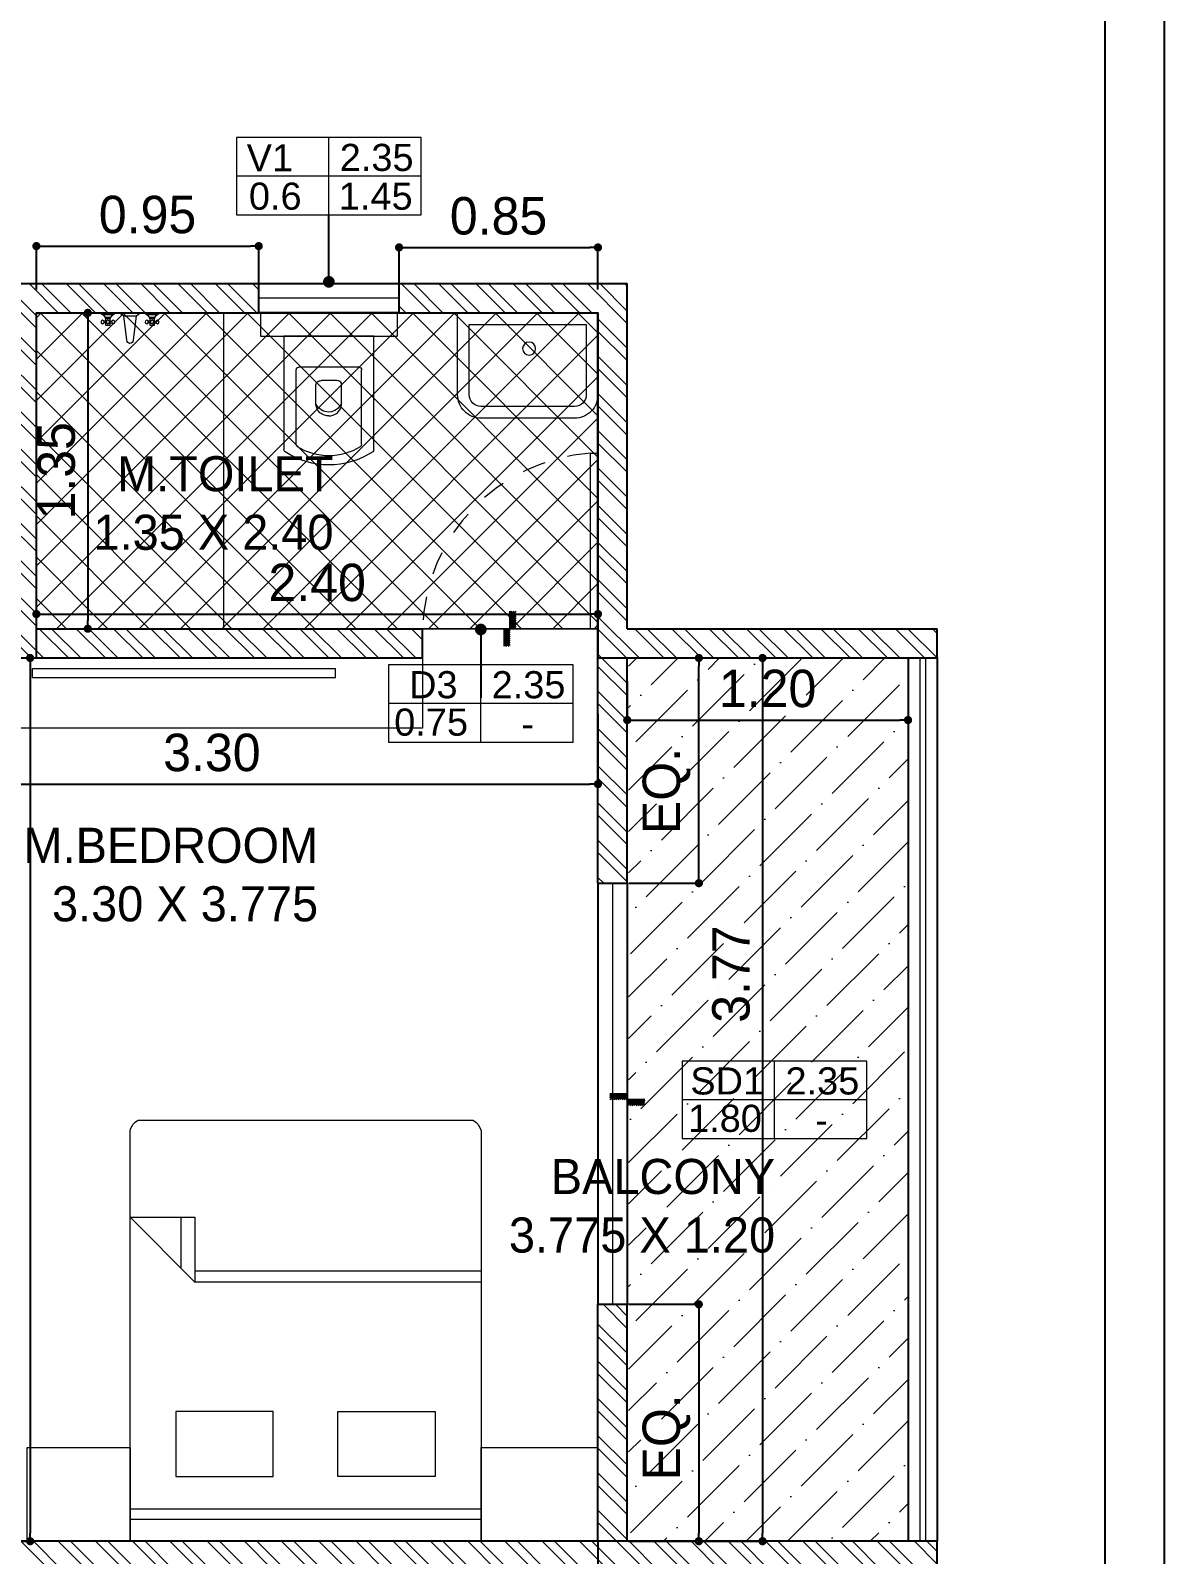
# Model space of a CAD drawing. Header units: metres. Extents: x 494 to 1845, y -666 to 1061.
# Drawn here: x 1824.66 to 1829.51, y 297.03 to 303.54 of the extents above; entities that cross this region are included whole.
import ezdxf

# ---------------------------------------------------------------- set-up
doc = ezdxf.new("R2010")
doc.units = ezdxf.units.M
doc.header["$MEASUREMENT"] = 0
doc.linetypes.add('1', pattern=[0])
doc.linetypes.add('DASHED2', pattern=[0.375, 0.25, -0.125])
doc.layers.get('Defpoints').update_dxf_attribs({"color": 12})
for name, color, linetype in [('A-AREA', 1, 'Continuous'), ('SHEET', 7, 'Continuous'), ('TILE DROP', 180, '1'), ('VDA-TEXT', 250, '1'), ('VDA-WALL BELOW', 8, 'Continuous')]:
    doc.layers.add(name, color=color, linetype=linetype)
for name, color, linetype, lineweight in [('A-Wall Hatch', 8, 'Continuous', 9), ('DIMENSION', 8, 'Continuous', 5), ('VDA-DOOR', 23, 'Continuous', 5), ('VDA-DW TAGS', 4, 'Continuous', 9), ('VDA-FURNITURE', 8, 'Continuous', 13), ('VDA-HATCH', 8, 'Continuous', 9), ('VDA-PLUMBING', 8, 'Continuous', 13), ('VDA-RAILING', 25, 'Continuous', 5), ('VDA-SLIDING DOOR', 4, 'Continuous', 9), ('VDA-WALL', 250, 'Continuous', 25), ('VDA-WINDOW', 5, 'Continuous', 9)]:
    doc.layers.add(name, color=color, linetype=linetype, lineweight=lineweight)
doc.styles.add('arial', font='arial.ttf', dxfattribs={"height": 0.3})
doc.styles.add('RS', font='GOTHIC.TTF')
doc.dimstyles.new('SMALL-1', dxfattribs={"dimtxt": 0.16, "dimasz": 0.035, "dimexe": 0, "dimexo": 0.1, "dimgap": 0.05, "dimtad": 1, "dimzin": 0, "dimdsep": 46, "dimtxsty": 'RS', "dimblk": 'DOT', "dimcen": 2.5, "dimclrd": 256, "dimclre": 256, "dimclrt": 5, "dimadec": 0, "dimazin": 0, "dimtfac": 1, "dimtdec": 3, "dimtofl": 0, "dimtmove": 0, "dimatfit": 3, "dimfxl": 0, "dimtolj": 1, "dimtzin": 0, "dimarcsym": 0})
pattern_1 = [(135.0000000000001, (-4.440892098500626e-16, 0.375), (-0.004419417382415919, -0.004419417382415927), [])]

# ---------------------------------------------------------------- blocks, each defined once
blk = doc.blocks.new('zw$FB86')
at = {"layer": 'VDA-FURNITURE'}
for points in [[(0, 0.4500000000007276), (0, 0.1000000000003638, 0.4142135623890781), (0.09999999999854481, 0), (0.5, 0, 0.4142135623784227), (0.5999999999985448, 0.1000000000003638), (0.5999999999985448, 0.4500000000007276)], [(0.05000000000291038, 0.4000000000014552), (0.05000000000291038, 0.09999999999672582, 0.4142135623730954), (0.09999999999854481, 0.0499999999992724), (0.5, 0.0499999999992724, 0.4142135623730952), (0.5499999999956344, 0.09999999999854481), (0.5499999999956344, 0.4000000000014552)]]:
    blk.add_lwpolyline(points, format="xyb", close=True, dxfattribs=at)
blk.add_circle((0.2941563244385179, 0.2973085056728451), 0.02777948606671998, dxfattribs=at)
blk = doc.blocks.new('zw$1B49')
at = {"layer": 'VDA-FURNITURE'}
for p, q in [((0.1172834102981142, 0.1172833973541856), (0.1042519220136455, 0.01303148863371462)), ((0.1563778760828427, 0.01303148863371462), (0.1433463877983741, 0.1172833973541856)), ((1.294392859563231e-08, 0), (0.07167320037115132, 0)), ((0.01280579613376176, 0.006515744258649647), (0.05888253347802674, 0.006515744258649647)), ((0.02606299044418847, 0.04235233785584569), (0.01954724630195415, 0.04235233785584569)), ((0.02606299044418847, 0.03583659359719604), (0.01954724630195415, 0.03583659359719604)), ((0.04836716493446147, 0.01954723289236426), (0.0235124676473788, 0.01954723289236426)), ((0.02606299044418847, 0.02606297715101391), (0.02606299044418847, 0.05212595430202782)), ((0.02606299044418847, 0.05212595430202782), (0.04561022380221402, 0.05212595430202782)), ((0.04561022380221402, 0.02606297715101391), (0.02606299044418847, 0.02606297715101391)), ((0.04561022380221402, 0.05212595430202782), (0.04561022380221402, 0.02606297715101391)), ((0.04561022380221402, 0.04235233785584569), (0.05212596794444835, 0.04235233785584569)), ((0.04561022380221402, 0.03583659359719604), (0.05212596794444835, 0.03583659359719604)), ((0.09122043372917688, 0), (0.1694093652986339, 1.164153218269348e-10)), ((0.1042519220136455, 0.01303148863371462), (0.1563778760828427, 0.01303148863371462)), ((0.1889565977253369, 1.164153218269348e-10), (0.2606297851525596, 2.328306436538696e-10)), ((0.2017623809151701, 0.006515744375064969), (0.2478391182594351, 0.006515744491480291)), ((0.2150195752255968, 0.04235233808867633), (0.2085038310833625, 0.04235233808867633)), ((0.2150195752255968, 0.03583659371361136), (0.2085038310833625, 0.03583659371361136)), ((0.2373237497158698, 0.01954723300877959), (0.2124690524287871, 0.01954723300877959)), ((0.2150195752255968, 0.02606297726742923), (0.2150195752255968, 0.05212595453485847)), ((0.2150195752255968, 0.05212595453485847), (0.2345668076522998, 0.05212595453485847)), ((0.2345668076522998, 0.02606297738384455), (0.2150195752255968, 0.02606297726742923)), ((0.2345668076522998, 0.05212595453485847), (0.2345668076522998, 0.02606297738384455)), ((0.2345668076522998, 0.04235233808867633), (0.2410825517945341, 0.04235233808867633)), ((0.2345668076522998, 0.03583659371361136), (0.2410825517945341, 0.03583659383002669))]:
    blk.add_line(p, q, dxfattribs=at)
for centre in [(0.01303150215971982, 0.03909446578472853), (0.03583660712320125, 0.03909446578472853), (0.05864171208668267, 0.03909446578472853), (0.2019880860098056, 0.03909446590114385), (0.224793190973287, 0.03909446590114385), (0.247598296868091, 0.03909446590114385)]:
    blk.add_circle(centre, 0.007284823654302127, dxfattribs=at)
for centre, radius, start, end in [((0.1303148995139054, 0.1172833973541856), 0.01303148858496634, 4.478646660041038e-08, 180.0000000447864), ((-0.009773602803761605, 0.03583659359719604), 0.03714545025915428, 285.2550999864717, 344.7449000233484), ((0.0814468170501641, 0.03583659359719604), 0.03714545025915428, 195.2551200547921, 254.7448800075654), ((0.1095638171755127, -0.005311634740792215), 0.01909713047432021, 106.1502000087727, 163.8498000219344), ((0.1510657201506547, -0.005311634624376893), 0.01909713047432021, 16.15020006410362, 73.84980008505138), ((0.1791829810463241, 0.03583659371361136), 0.03714545025915428, 285.2550999864717, 344.7449000233484), ((0.2704034018315724, 0.03583659383002669), 0.03714545025915428, 195.2551200547921, 254.7448800075654)]:
    blk.add_arc(centre, radius, start, end, dxfattribs=at)
blk = doc.blocks.new('zw$2702')
at = {"layer": 'VDA-FURNITURE'}
for p, q in [((0.5499802494960022, 0), (0.5499802476333571, 0.584986173780635)), ((0.6499802481921506, 0.5849861740134656), (0.5499802476333571, 0.584986173780635)), ((0.6499802491234732, 2.328306436538696e-10), (0.6499802481921506, 0.5849861740134656)), ((0.06626789482106688, 0.4849861727561802), (0.5499802476333571, 0.4849861738039181)), ((0.5499802476333571, 0.4849861738039181), (0.5499802485646796, 0.09999999997671694)), ((0.08852634602953913, 0.4324880581116304), (0.4059854198785615, 0.4324880588101223)), ((0.4179849887805176, 0.4204884897917509), (0.4179849887805176, 0.1644976834068075)), ((0.2196195882352185, 0.3244178210152313), (0.2234204721244168, 0.3293784004636109)), ((0.2234204721244168, 0.3293784004636109), (0.2280877952071023, 0.3340172126190737)), ((0.2280877952071023, 0.3340172126190737), (0.2337104606049252, 0.338173373718746)), ((0.2337104606049252, 0.338173373718746), (0.2403773705082131, 0.3416860003490001)), ((0.2403773705082131, 0.3416860003490001), (0.248177426175971, 0.3443942085141316)), ((0.248177426175971, 0.3443942085141316), (0.2571995307298494, 0.3461371148005128)), ((0.2571995307298494, 0.3461371148005128), (0.2675325863601756, 0.3467538355616853)), ((0.2675325863601756, 0.3467538355616853), (0.2780191826241207, 0.3467557415133342)), ((0.2780191826241207, 0.3467557415133342), (0.2874714464487624, 0.3467611278174445)), ((0.2874714464487624, 0.3467611278174445), (0.2959387444498134, 0.3467694973805919)), ((0.2959387444498134, 0.3467694973805919), (0.3034704441743088, 0.3467803528765216)), ((0.3034704441743088, 0.3467803528765216), (0.3101159131692839, 0.3467931972118095)), ((0.3101159131692839, 0.3467931972118095), (0.3159245171191287, 0.3468075330602005)), ((0.3159245171191287, 0.3468075330602005), (0.3209456235708785, 0.3468228633282706)), ((0.3209456235708785, 0.3468228633282706), (0.3252286000715685, 0.3468386908061802)), ((0.3252286000715685, 0.3468386908061802), (0.3288228123055887, 0.3468545182840899)), ((0.3288228123055887, 0.3468545182840899), (0.3317776278199744, 0.34686984855216)), ((0.3317776278199744, 0.34686984855216), (0.3341424141617608, 0.3468841845169663)), ((0.3341424141617608, 0.3468841845169663), (0.3359665379466605, 0.3468970287358388)), ((0.3359665379466605, 0.3468970287358388), (0.3381902633773279, 0.346916253794916)), ((0.3381902633773279, 0.346916253794916), (0.3388437426256132, 0.3469235459342599)), ((0.3388437426256132, 0.3469235459342599), (0.3397653868960333, 0.3470724488142878)), ((0.3397653868960333, 0.3470724488142878), (0.3421951776908827, 0.3472432924900204)), ((0.3421951776908827, 0.3472432924900204), (0.3456303991915775, 0.3470222798641771)), ((0.3456303991915775, 0.3470222798641771), (0.3495683355795336, 0.3459956140723079)), ((0.3495683355795336, 0.3459956140723079), (0.3535062728988123, 0.3437494980171323)), ((0.3535062728988123, 0.3437494980171323), (0.3569414934681845, 0.3398701344849542)), ((0.3569414934681845, 0.3398701344849542), (0.3583134880827856, 0.337188673322089)), ((0.3583134880827856, 0.337188673322089), (0.3593712842630339, 0.3339437264949083)), ((0.3593712842630339, 0.3339437264949083), (0.3600520447434974, 0.3300835692789406)), ((0.3600520447434974, 0.3300835692789406), (0.3602929294647765, 0.3255564770661294)), ((0.3602929294647765, 0.3262134199030697), (0.3602929294647765, 0.2587727529462427)), ((0.2097325569557142, 0.2918388803955168), (0.2097360829429817, 0.2924556011566892)), ((0.2097325569557142, 0.2916363230906427), (0.2097360829429817, 0.2910196023294702)), ((0.2097360829429817, 0.2924556011566892), (0.2098059284107876, 0.2941985074430704)), ((0.2097360829429817, 0.2910196023294702), (0.2098059284107876, 0.289276696043089)), ((0.2098059284107876, 0.2941985074430704), (0.2100309964807821, 0.2969067156082019)), ((0.2098059284107876, 0.289276696043089), (0.2100309964807821, 0.2865684878779575)), ((0.2100309964807821, 0.2969067156082019), (0.2105001874806476, 0.3004193421220407)), ((0.2100309964807821, 0.2865684878779575), (0.2105001884119702, 0.2830558613641188)), ((0.2105001874806476, 0.3004193421220407), (0.2113024063946796, 0.3045755033381283)), ((0.2105001884119702, 0.2830558613641188), (0.2113024063946796, 0.2788997001480311)), ((0.2113024063946796, 0.3045755033381283), (0.2125265535505605, 0.3092143153771758)), ((0.2113024063946796, 0.2788997001480311), (0.2125265535505605, 0.2742608881089836)), ((0.2125265535505605, 0.3092143153771758), (0.214261531138618, 0.3141748948255554)), ((0.2125265535505605, 0.2742608881089836), (0.214261531138618, 0.2693003086606041)), ((0.214261531138618, 0.3141748948255554), (0.2165962422805023, 0.3192963579203933)), ((0.214261531138618, 0.2693003086606041), (0.2165962422805023, 0.2641788455657661)), ((0.2165962422805023, 0.3192963579203933), (0.2196195882352185, 0.3244178210152313)), ((0.2165962422805023, 0.2641788455657661), (0.2196195882352185, 0.2590573824709281)), ((0.2196195882352185, 0.2590573824709281), (0.2234204721244168, 0.2540968030225486)), ((0.2234204721244168, 0.2540968030225486), (0.2280877952071023, 0.2494579909835011)), ((0.2280877952071023, 0.2494579909835011), (0.2337104615362477, 0.2453018297674134)), ((0.2337104615362477, 0.2453018297674134), (0.2403773705082131, 0.24178920336999)), ((0.2403773705082131, 0.24178920336999), (0.2481774271072936, 0.2390809950884432)), ((0.2481774271072936, 0.2390809950884432), (0.2571995316611719, 0.237338088802062)), ((0.2571995316611719, 0.237338088802062), (0.2675325863601756, 0.2367213681573048)), ((0.2675325863601756, 0.2367213681573048), (0.2780236706676078, 0.2367217985447496)), ((0.2780236706676078, 0.2367217985447496), (0.2874886181743932, 0.2367230148520321)), ((0.2874886181743932, 0.2367230148520321), (0.2959756257550907, 0.2367249047383666)), ((0.2959756257550907, 0.2367249047383666), (0.3035328884216142, 0.236727355979383)), ((0.3035328884216142, 0.236727355979383), (0.3102086030485225, 0.236730256350711)), ((0.3102086030485225, 0.236730256350711), (0.3160509665103746, 0.236733493511565)), ((0.3160509665103746, 0.236733493511565), (0.3211081728877616, 0.2367369552375749)), ((0.3211081728877616, 0.2367369552375749), (0.3254284199865651, 0.236740529187955)), ((0.3254284199865651, 0.236740529187955), (0.3290599037500215, 0.236744103138335)), ((0.3290599037500215, 0.236744103138335), (0.332050820121367, 0.2367475647479296)), ((0.332050820121367, 0.2367475647479296), (0.334449365043838, 0.2367508019087836)), ((0.334449365043838, 0.2367508019087836), (0.336303734460671, 0.2367537022801116)), ((0.336303734460671, 0.2367537022801116), (0.338572732413013, 0.2367580434074625)), ((0.338572732413013, 0.2367580434074625), (0.3392433824556065, 0.2367596899857745)), ((0.3392433824556065, 0.2367596899857745), (0.3401572865041089, 0.2367472226032987)), ((0.3401572865041089, 0.2367472226032987), (0.3425647087933612, 0.2369134899927303)), ((0.3498543801324558, 0.2390042450278997), (0.3537337652014685, 0.2415397411677986)), ((0.3537337652014685, 0.2415397411677986), (0.357100939618249, 0.2454759883694351)), ((0.357100939618249, 0.2454759883694351), (0.358435750247736, 0.2480648637283593)), ((0.358435750247736, 0.2480648637283593), (0.3594544718580437, 0.2511184909380972)), ((0.3594544718580437, 0.2511184909380972), (0.3600944245772553, 0.2546750580659136)), ((0.3600944245772553, 0.2546750580659136), (0.3602929294647765, 0.2587727529462427)), ((0.0885263469608617, 0.1524981135735288), (0.4059854198785615, 0.1524981142720208)), ((0.5499802485646796, 0.09999999997671694), (0.06626789575238945, 0.09999999892897904)), ((0.6499802491234732, 2.328306436538696e-10), (0.5499802494960022, 0))]:
    blk.add_line(p, q, dxfattribs=at)
for centre, radius, start, end in [((0.3392895713986945, 0.2924930856897845), 0.3392895713959484, 146.5314716852323, 213.4685283147677), ((0.06626789482106688, 0.4729866042835056), 0.01199956846898923, 90.00000178148115, 146.5314734667167), ((0.2879243318529916, 0.2924930862718611), 0.2489257321441072, 147.4567942573825, 212.5432060142842), ((0.08852634602953913, 0.4204884890568792), 0.011999569053979, 90.00000010672171, 150.4906703928836), ((0.4059854198785615, 0.4204884897553711), 0.011999569053979, 1.334021322268115e-07, 90.00000010672171), ((0.2850434205101919, 0.2912927382494672), 0.0588110275135647, 109.8583284364351, 247.3191860105703), ((0.3340704313086462, 0.2802833565147012), 0.0441938690793455, 281.0814857867093, 290.9254203467502), ((0.0885263469608617, 0.1644976825555204), 0.011999569053979, 209.5093298833318, 270.0000001067217), ((0.4059854198785615, 0.1644976832540124), 0.011999569053979, 270.0000001067217, 1.334021322268115e-07), ((0.06626789575238945, 0.1119995681438013), 0.01199956927687568, 213.4685292737154, 270.000000958813)]:
    blk.add_arc(centre, radius, start, end, dxfattribs=at)
blk = doc.blocks.new('zw$DE63')
at = {"layer": 'VDA-FURNITURE', "extrusion": (-1.507989483803639e-06, 1.204778851980319e-06, 0.9999999999981374)}
for p, q in [((1.799999579787254, 1.500022419262677), (0.04615342523902655, 1.500001120846719)), ((0.6923106350004673, 1.223085890640505), (0.4153841948136687, 1.500005604699254)), ((0.4153841948136687, 1.500005604699254), (0.4153875578194857, 1.223082527751103)), ((1.799999579787254, 1.500022419262677), (1.661538041196764, 1.500020737759769)), ((1.661538041196764, 1.500020737759769), (1.661556256935, 2.073787618428469e-05)), ((1.707710103131831, 2.129829954355955e-05), (1.707691887393594, 1.500021298183128)), ((1.800017794594169, 2.241926267743111e-05), (1.799999579787254, 1.500022419262677)), ((1.800017794594169, 2.241926267743111e-05), (1.799999579787254, 1.500022419262677)), ((0, 1.465385175775737), (1.737475395202637e-05, 0.03461594507098198)), ((1.246155807748437, 1.303861847263761), (1.523078884929419, 1.303865210153162)), ((1.246160851791501, 0.8884772319579497), (1.246155807748437, 1.303861847263761)), ((1.523078884929419, 1.303865210153162), (1.523083928972483, 0.8884805948473513)), ((0.6346176266670227, 1.280777497799136), (0.4153868574649096, 1.280774835497141)), ((0.4153875578194857, 1.223082527751103), (0.6923106350004673, 1.223085890640505)), ((0.646171641536057, 8.407281711697578e-06), (0.646156788803637, 1.223085330217145)), ((0.6923254877328873, 8.967705070972443e-06), (0.6923106350004673, 1.223085890640505)), ((1.523083928972483, 0.8884805948473513), (1.246160851791501, 0.8884772319579497)), ((1.5230872919783, 0.6115575178992003), (1.246164214797318, 0.6115541550097987)), ((1.246164214797318, 0.6115541550097987), (1.246169258840382, 0.1961695397039875)), ((1.523092336021364, 0.1961729025933892), (1.5230872919783, 0.6115575178992003)), ((1.246169258840382, 0.1961695397039875), (1.523092336021364, 0.1961729025933892)), ((0.04617164097726345, 1.120963133871555e-06), (1.800017794594169, 2.241926267743111e-05)), ((1.661556256935, 2.073787618428469e-05), (1.800017794594169, 2.241926267743111e-05))]:
    blk.add_line(p, q, dxfattribs=at)
at = {"layer": 'VDA-FURNITURE'}
for centre, start, end in [((0.0650025608483702, 1.426793432219711), 104.438611504063, 149.3025759873148), ((0.0650025608483702, 0.07320768862700788), 210.6974240127036, 255.5613884959456)]:
    blk.add_arc(centre, 0.07559534104429093, start, end, dxfattribs=at)
blk = doc.blocks.new('zw$F1DC')
at = {"layer": 'VDA-DOOR'}
for p, q in [((2.601322194095701e-05, 0), (2.601322339979006e-05, 0.9000000000000001)), ((2.601322192941069e-05, 0.0379718426371404), (0.9000260132219293, 0.0379718426371404)), ((2.601322194095701e-05, 0), (0.9000260132219409, 2.777222896099829e-13)), ((0.9000260132219293, 0.03797184263741812), (0.9000260132219293, 2.777222896099829e-13))]:
    blk.add_line(p, q, dxfattribs=at).dxf.unprotected_set("ltscale", 0)
at = {"layer": 'VDA-DOOR', "linetype": 'DASHED2', "ltscale": 0.3}
blk.add_arc((-0.02829771850029106, -0.03040769462445214), 0.9308387142759031, 4.212750427302682, 88.25632433435375, dxfattribs=at)
blk = doc.blocks.new('zw$AB1F')
at = {"layer": 'VDA-DOOR', "xscale": 1.111111111003124, "yscale": 1.111111111003124, "zscale": 1.111111111003124, "rotation": 90.00000000080222}
blk.add_blockref('zw$F1DC', (0.9999999967510598, -1.13686837721616e-13), dxfattribs=at)
blk = doc.blocks.new('_Dot')
at = {"color": 0, "linetype": 'ByBlock', "lineweight": -2}
blk.add_line((-0.5, 0), (-1, 0), dxfattribs=at)
at = {"color": 0, "linetype": 'ByBlock', "const_width": 0.5}
blk.add_lwpolyline([(-0.25, 0, 1), (0.25, 0, 1)], format="xyb", close=True, dxfattribs=at)
blk = doc.blocks.new('*D1151')
at = {"layer": 'Defpoints', "color": 0, "transparency": 16777216}
for p in [(0.125, 2.875), (3.424999999999955, 2.875), (3.424999999999955, 2.336164428496204)]:
    blk.add_point(p, dxfattribs=at)
at = {"layer": 'DIMENSION', "lineweight": -2, "transparency": 16777216}
for p, q in [((0.125, 2.636164428496204), (0.125, 2.336164428496204)), ((3.424999999999955, 2.636164428496204), (3.424999999999955, 2.336164428496204)), ((0.16, 2.336164428496204), (3.389999999999954, 2.336164428496204))]:
    blk.add_line(p, q, dxfattribs=at)
at = {"layer": 'DIMENSION', "lineweight": -2, "transparency": 16777216, "xscale": 0.035, "yscale": 0.035, "zscale": 0.035, "rotation": 180}
blk.add_blockref('_Dot', (0.125, 2.336164428496204), dxfattribs=at)
at = {"layer": 'DIMENSION', "lineweight": -2, "transparency": 16777216, "xscale": 0.035, "yscale": 0.035, "zscale": 0.035}
blk.add_blockref('_Dot', (3.424999999999955, 2.336164428496204), dxfattribs=at)
at = {"layer": 'DIMENSION', "color": 5, "transparency": 16777216, "insert": (1.774999999999977, 2.470188901643723), "char_height": 0.16, "attachment_point": 5, "style": 'RS'}
blk.add_mtext('\\A1;3.30', dxfattribs=at)
blk = doc.blocks.new('*D1152')
at = {"layer": 'Defpoints', "color": 0, "transparency": 16777216}
for p in [(0.125, 2.875), (0.125, -0.8999999999999773), (0.9981841268393055, -0.8999999999999773)]:
    blk.add_point(p, dxfattribs=at)
at = {"layer": 'DIMENSION', "lineweight": -2, "transparency": 16777216}
for p, q in [((0.6981841268393056, 2.875), (0.9981841268393057, 2.875)), ((0.9981841268393057, 2.84), (0.9981841268393057, -0.8649999999999772)), ((0.6981841268393054, -0.8999999999999773), (0.9981841268393055, -0.8999999999999773))]:
    blk.add_line(p, q, dxfattribs=at)
at = {"layer": 'DIMENSION', "lineweight": -2, "transparency": 16777216, "xscale": 0.035, "yscale": 0.035, "zscale": 0.035}
for p, rotation in [((0.9981841268393057, 2.875), 90), ((0.9981841268393055, -0.8999999999999773), 270)]:
    blk.add_blockref('_Dot', p, dxfattribs=dict(at, rotation=rotation))
at = {"layer": 'DIMENSION', "color": 5, "transparency": 16777216, "insert": (0.8641596536917869, 0.9875000000000114), "char_height": 0.16, "attachment_point": 5, "rotation": 90, "style": 'RS'}
blk.add_mtext('\\A1;3.78', dxfattribs=at)
blk = doc.blocks.new('*D1153')
at = {"layer": 'Defpoints', "color": 0, "transparency": 16777216}
for p in [(3.424999999999955, 2.875), (3.85619306444687, 2.875), (3.424999999999955, 1.912500000000017)]:
    blk.add_point(p, dxfattribs=at)
at = {"layer": 'DIMENSION', "lineweight": -2, "transparency": 16777216}
for p, q in [((3.55619306444687, 2.875), (3.85619306444687, 2.875)), ((3.85619306444687, 1.947500000000017), (3.85619306444687, 2.84)), ((3.55619306444687, 1.912500000000017), (3.85619306444687, 1.912500000000017))]:
    blk.add_line(p, q, dxfattribs=at)
at = {"layer": 'DIMENSION', "lineweight": -2, "transparency": 16777216, "xscale": 0.035, "yscale": 0.035, "zscale": 0.035}
for p, rotation in [((3.85619306444687, 2.875), 90), ((3.85619306444687, 1.912500000000017), 270)]:
    blk.add_blockref('_Dot', p, dxfattribs=dict(at, rotation=rotation))
at = {"layer": 'DIMENSION', "color": 5, "transparency": 16777216, "insert": (3.717872194290514, 2.306249999999977), "char_height": 0.16, "attachment_point": 5, "rotation": 90, "style": 'RS'}
blk.add_mtext('\\A1;EQ.', dxfattribs=at)
blk = doc.blocks.new('*D1154')
at = {"layer": 'Defpoints', "color": 0, "transparency": 16777216}
for p in [(3.424999999999955, 0.1125000000000171), (3.424999216726746, -0.8999986044702268), (3.855946973516211, -0.8999986044702268)]:
    blk.add_point(p, dxfattribs=at)
at = {"layer": 'DIMENSION', "lineweight": -2, "transparency": 16777216}
for p, q in [((3.555946973516211, 0.1125000000000171), (3.855946973516211, 0.1125000000000171)), ((3.855946973516211, 0.07750000000001711), (3.855946973516211, -0.8649986044702268)), ((3.555946973516211, -0.8999986044702268), (3.855946973516211, -0.8999986044702268))]:
    blk.add_line(p, q, dxfattribs=at)
at = {"layer": 'DIMENSION', "lineweight": -2, "transparency": 16777216, "xscale": 0.035, "yscale": 0.035, "zscale": 0.035}
for p, rotation in [((3.855946973516211, 0.1125000000000171), 90), ((3.855946973516211, -0.8999986044702268), 270)]:
    blk.add_blockref('_Dot', p, dxfattribs=dict(at, rotation=rotation))
at = {"layer": 'DIMENSION', "color": 5, "transparency": 16777216, "insert": (3.717626103359855, -0.456249302235102), "char_height": 0.16, "attachment_point": 5, "rotation": 90, "style": 'RS'}
blk.add_mtext('\\A1;EQ.', dxfattribs=at)
blk = doc.blocks.new('*D1155')
at = {"layer": 'Defpoints', "color": 0, "transparency": 16777216}
for p in [(3.549999999999955, 2.875), (3.555946973636992, -0.8999986044702268), (4.128267580363172, -0.8999986044702268)]:
    blk.add_point(p, dxfattribs=at)
at = {"layer": 'DIMENSION', "lineweight": -2, "transparency": 16777216}
for p, q in [((3.828267580363172, 2.875), (4.128267580363172, 2.875)), ((4.128267580363172, 2.84), (4.128267580363172, -0.8649986044702268)), ((3.828267580363172, -0.8999986044702268), (4.128267580363172, -0.8999986044702268))]:
    blk.add_line(p, q, dxfattribs=at)
at = {"layer": 'DIMENSION', "lineweight": -2, "transparency": 16777216, "xscale": 0.035, "yscale": 0.035, "zscale": 0.035}
for p, rotation in [((4.128267580363172, 2.875), 90), ((4.128267580363172, -0.8999986044702268), 270)]:
    blk.add_blockref('_Dot', p, dxfattribs=dict(at, rotation=rotation))
at = {"layer": 'DIMENSION', "color": 5, "transparency": 16777216, "insert": (3.994243107215653, 1.523971360053622), "char_height": 0.16, "attachment_point": 5, "rotation": 90, "style": 'RS'}
blk.add_mtext('\\A1;3.77', dxfattribs=at)
blk = doc.blocks.new('*D1156')
at = {"layer": 'Defpoints', "color": 0, "transparency": 16777216}
for p in [(3.549999999999955, 2.875), (4.75, 2.875), (4.75, 2.609692993821568)]:
    blk.add_point(p, dxfattribs=at)
at = {"layer": 'DIMENSION', "lineweight": -2, "transparency": 16777216}
for p, q in [((3.549999999999955, 2.775), (3.549999999999955, 2.609692993821568)), ((4.75, 2.775), (4.75, 2.609692993821568)), ((3.584999999999955, 2.609692993821568), (4.715, 2.609692993821568))]:
    blk.add_line(p, q, dxfattribs=at)
at = {"layer": 'DIMENSION', "lineweight": -2, "transparency": 16777216, "xscale": 0.035, "yscale": 0.035, "zscale": 0.035, "rotation": 180}
blk.add_blockref('_Dot', (3.549999999999955, 2.609692993821568), dxfattribs=at)
at = {"layer": 'DIMENSION', "lineweight": -2, "transparency": 16777216, "xscale": 0.035, "yscale": 0.035, "zscale": 0.035}
blk.add_blockref('_Dot', (4.75, 2.609692993821568), dxfattribs=at)
at = {"layer": 'DIMENSION', "color": 5, "transparency": 16777216, "insert": (4.149999999999977, 2.743717466969087), "char_height": 0.16, "attachment_point": 5, "style": 'RS'}
blk.add_mtext('\\A1;1.20', dxfattribs=at)
blk = doc.blocks.new('*D1157')
at = {"layer": 'Defpoints', "color": 0, "transparency": 16777216}
for p in [(1.974999999999909, 4.635362098032317), (1.024999999999864, 4.350000000000023), (1.974999999999909, 4.350000000000023)]:
    blk.add_point(p, dxfattribs=at)
at = {"layer": 'DIMENSION', "lineweight": -2, "transparency": 16777216}
for p, q in [((1.024999999999864, 4.450000000000022), (1.024999999999864, 4.635362098032317)), ((1.059999999999863, 4.635362098032317), (1.939999999999909, 4.635362098032317)), ((1.974999999999909, 4.450000000000022), (1.974999999999909, 4.635362098032317))]:
    blk.add_line(p, q, dxfattribs=at)
at = {"layer": 'DIMENSION', "lineweight": -2, "transparency": 16777216, "xscale": 0.035, "yscale": 0.035, "zscale": 0.035, "rotation": 180}
blk.add_blockref('_Dot', (1.024999999999864, 4.635362098032317), dxfattribs=at)
at = {"layer": 'DIMENSION', "lineweight": -2, "transparency": 16777216, "xscale": 0.035, "yscale": 0.035, "zscale": 0.035}
blk.add_blockref('_Dot', (1.974999999999909, 4.635362098032317), dxfattribs=at)
at = {"layer": 'DIMENSION', "color": 5, "transparency": 16777216, "insert": (1.499999999999886, 4.769386571179836), "char_height": 0.16, "attachment_point": 5, "style": 'RS'}
blk.add_mtext('\\A1;0.95', dxfattribs=at)
blk = doc.blocks.new('*D1158')
at = {"layer": 'Defpoints', "color": 0, "transparency": 16777216}
for p in [(3.425000000028149, 4.629664963668688), (2.574999999999818, 4.350000000000023), (3.425000000028149, 4.34999589387229)]:
    blk.add_point(p, dxfattribs=at)
at = {"layer": 'DIMENSION', "lineweight": -2, "transparency": 16777216}
for p, q in [((2.574999999999818, 4.450000000000022), (2.574999999999818, 4.629664963668688)), ((2.609999999999818, 4.629664963668688), (3.390000000028149, 4.629664963668688)), ((3.425000000028149, 4.449995893872289), (3.425000000028149, 4.629664963668688))]:
    blk.add_line(p, q, dxfattribs=at)
at = {"layer": 'DIMENSION', "lineweight": -2, "transparency": 16777216, "xscale": 0.035, "yscale": 0.035, "zscale": 0.035, "rotation": 180}
blk.add_blockref('_Dot', (2.574999999999818, 4.629664963668688), dxfattribs=at)
at = {"layer": 'DIMENSION', "lineweight": -2, "transparency": 16777216, "xscale": 0.035, "yscale": 0.035, "zscale": 0.035}
blk.add_blockref('_Dot', (3.425000000028149, 4.629664963668688), dxfattribs=at)
at = {"layer": 'DIMENSION', "color": 5, "transparency": 16777216, "insert": (3.000000000013983, 4.763689436816207), "char_height": 0.16, "attachment_point": 5, "style": 'RS'}
blk.add_mtext('\\A1;0.85', dxfattribs=at)
blk = doc.blocks.new('*D1159')
at = {"layer": 'Defpoints', "color": 0, "transparency": 16777216}
for p in [(1.024999999999864, 4.350000000000023), (1.024999999999864, 3), (1.244725901308811, 3)]:
    blk.add_point(p, dxfattribs=at)
at = {"layer": 'DIMENSION', "lineweight": -2, "transparency": 16777216}
for p, q in [((1.124999999999864, 4.350000000000023), (1.244725901308811, 4.350000000000023)), ((1.244725901308811, 4.315000000000023), (1.244725901308811, 3.035)), ((1.124999999999864, 3), (1.244725901308811, 3))]:
    blk.add_line(p, q, dxfattribs=at)
at = {"layer": 'DIMENSION', "lineweight": -2, "transparency": 16777216, "xscale": 0.035, "yscale": 0.035, "zscale": 0.035}
for p, rotation in [((1.244725901308811, 4.350000000000023), 90), ((1.244725901308811, 3), 270)]:
    blk.add_blockref('_Dot', p, dxfattribs=dict(at, rotation=rotation))
at = {"layer": 'DIMENSION', "color": 5, "transparency": 16777216, "insert": (1.110701428161293, 3.675000000000011), "char_height": 0.16, "attachment_point": 5, "rotation": 90, "style": 'RS'}
blk.add_mtext('\\A1;1.35', dxfattribs=at)
blk = doc.blocks.new('*D1160')
at = {"layer": 'Defpoints', "color": 0, "transparency": 16777216}
for p in [(3.425016491383531, 3.062683206837619), (1.024999999999864, 3), (3.425016491383531, 3)]:
    blk.add_point(p, dxfattribs=at)
at = {"layer": 'DIMENSION', "lineweight": -2, "transparency": 16777216}
for p, q in [((1.024999999999864, 3.062683206837619), (1.024999999999864, 3.062683206837619)), ((1.059999999999863, 3.062683206837619), (3.39001649138353, 3.062683206837619)), ((3.425016491383531, 3.062683206837619), (3.425016491383531, 3.062683206837619))]:
    blk.add_line(p, q, dxfattribs=at)
at = {"layer": 'DIMENSION', "lineweight": -2, "transparency": 16777216, "xscale": 0.035, "yscale": 0.035, "zscale": 0.035, "rotation": 180}
blk.add_blockref('_Dot', (1.024999999999864, 3.062683206837619), dxfattribs=at)
at = {"layer": 'DIMENSION', "lineweight": -2, "transparency": 16777216, "xscale": 0.035, "yscale": 0.035, "zscale": 0.035}
blk.add_blockref('_Dot', (3.425016491383531, 3.062683206837619), dxfattribs=at)
at = {"layer": 'DIMENSION', "color": 5, "transparency": 16777216, "insert": (2.225008245691697, 3.196707679985137), "char_height": 0.16, "attachment_point": 5, "style": 'RS'}
blk.add_mtext('\\A1;2.40', dxfattribs=at)
blk = doc.blocks.new('V1')
at = {"layer": 'VDA-DW TAGS'}
for p, q in [((1525.345971780803, 322.8255013930478), (1525.345971780803, 323.1563759827781)), ((1525.740711984555, 322.9909386879129), (1524.950971780803, 322.9909386879129))]:
    blk.add_line(p, q, dxfattribs=at)
blk.add_lwpolyline([(1525.740711984555, 323.1563759827781), (1524.950971780803, 323.1563759827781), (1524.950971780803, 322.8255013930478), (1525.740711984555, 322.8255013930478)], close=True, dxfattribs=at)
at = {"layer": 'VDA-DW TAGS', "char_height": 0.1159809851405905, "attachment_point": 8, "style": 'arial'}
for s, insert, width in [('V1', (1525.093642404539, 323.0116001073051), 0.2822932409837917), ('2.35', (1525.550088173589, 323.0116001073051), 0.2822932409837917), ('0.6', (1525.116763770219, 322.84616281244), 0.275840167237977), ('1.45', (1525.546186022507, 322.84616281244), 0.3661736348513708)]:
    blk.add_mtext(s, dxfattribs=dict(at, insert=insert, width=width))
blk = doc.blocks.new('D3 F')
at = {"layer": 'VDA-DW TAGS'}
for p, q in [((1526.935698725297, 319.900243490464), (1526.935698725297, 320.2311180801943)), ((1527.330438929049, 320.0656807853292), (1526.540698725297, 320.0656807853292))]:
    blk.add_line(p, q, dxfattribs=at)
blk.add_lwpolyline([(1527.330438929049, 320.2311180801943), (1526.540698725297, 320.2311180801943), (1526.540698725297, 319.900243490464), (1527.330438929049, 319.900243490464)], close=True, dxfattribs=at)
at = {"layer": 'VDA-DW TAGS', "char_height": 0.1159809851405905, "attachment_point": 8, "style": 'arial'}
for s, insert, width in [('D3', (1526.732992233722, 320.0863422047213), 0.2822932409837917), ('2.35', (1527.139815118083, 320.0863422047213), 0.2822932409837917), ('0.75', (1526.723475923491, 319.9265632193317), 0.275840167237977), ('-', (1527.135912967001, 319.9209049098562), 0.3661736348513708)]:
    blk.add_mtext(s, dxfattribs=dict(at, insert=insert, width=width))
blk = doc.blocks.new('TT-level diff-flat-14')
at = {"layer": 'TILE DROP'}
h = blk.add_hatch(dxfattribs=at)
h.set_pattern_fill('ANSI31', color=256, scale=0.05, angle=90.00000000000006, style=0)
h.set_pattern_definition(pattern_1)
h.paths.add_polyline_path([(-0.07499999999998863, 0.02500000000000568), (-0.07499999999998863, 0), (0, 0), (0, 0.02500000000000568)])
h = blk.add_hatch(dxfattribs=at)
h.set_pattern_fill('ANSI31', color=256, scale=0.05, angle=90.00000000000006, style=0)
h.set_pattern_definition(pattern_1)
h.paths.add_polyline_path([(0, 0), (0, -0.02500000000000568), (0.07499999999998863, -0.02500000000000568), (0.07499999999998863, 0)])
for points in [[(0, 0), (-0.07499999999998863, 0)], [(0.07499999999998863, -0.02500000000000568), (0, -0.02500000000000568), (0, 0), (-0.07499999999998863, 0)]]:
    blk.add_lwpolyline(points, dxfattribs=at)
blk = doc.blocks.new('SD3')
at = {"layer": 'VDA-DW TAGS'}
for p, q in [((1531.723859217067, 314.2677278558232), (1531.723859217067, 314.5986024455534)), ((1532.118599420819, 314.4331651506883), (1531.328859217067, 314.4331651506883))]:
    blk.add_line(p, q, dxfattribs=at)
blk.add_lwpolyline([(1532.118599420819, 314.5986024455534), (1531.328859217067, 314.5986024455534), (1531.328859217067, 314.2677278558232), (1532.118599420819, 314.2677278558232)], close=True, dxfattribs=at)
at = {"layer": 'VDA-DW TAGS', "char_height": 0.1159809851405905, "attachment_point": 8, "style": 'arial'}
for s, insert, width in [('SD1', (1531.521152725493, 314.4538265700804), 0.2822932409837917), ('2.35', (1531.927975609854, 314.4538265700804), 0.2822932409837917), ('1.80', (1531.511636415262, 314.2940475846908), 0.275840167237977), ('-', (1531.924073458772, 314.2883892752153), 0.3661736348513708)]:
    blk.add_mtext(s, dxfattribs=dict(at, insert=insert, width=width))
blk = doc.blocks.new('SDFDSFD')
at = {"layer": 'A-Wall Hatch', "ltscale": 0.1}
h = blk.add_hatch(dxfattribs=at)
h.set_pattern_fill('ANSI32', color=256, scale=0.3, angle=270)
h.set_pattern_definition([(315, (-5.76940198055172, -2.326928868841492), (0.07954951288348662, 0.07954951288348659), []), (315, (-5.76940198055172, -2.379961877341486), (0.07954951288348662, 0.07954951288348659), [])])
h.paths.add_polyline_path([(-3.575000000000045, 2.575000000000045), (-5.244999999999891, 2.575000000000045), (-5.244999999999891, 5.250000000000057), (-1.349999999999909, 5.250000000000057), (-1.349999999999909, 5.375000000000057), (-6.8449999999998, 5.375000000000057), (-6.8449999999998, 5.250000000000057), (-5.369999999999891, 5.250000000000057), (-5.369999999999891, 4.050000000000068), (-5.7199999999998, 4.050000000000068), (-5.7199999999998, 3.925000000000068), (-5.369999999999891, 3.925000000000068), (-5.369999999999891, 2.575000000000045), (-5.7199999999998, 2.575000000000045), (-5.7199999999998, 2.450000000000045), (-3.575000000000045, 2.450000000000045)])
h.paths.add_polyline_path([(-7.7199999999998, -2.949999999999989), (-7.7199999999998, -0.8999999999999773), (-6.8449999999998, -0.8999999999999773), (-6.8449999999998, 4.050000000000068), (-6.7199999999998, 4.050000000000068), (-6.7199999999998, -0.8999999999999773), (-6.449999999999863, -0.8999999999999773), (-6.449999999999863, -1.024999999999977), (-7.5949999999998, -1.024999999999977), (-7.5949999999998, -2.949999999999989)])
h.paths.add_polyline_path([(-2.375, -0.8999999999999773), (-4.649999999999864, -0.8999999999999773), (-4.649999999999864, -4.5), (-4.524999999999864, -4.5), (-4.524999999999864, -1.024999999999977), (-2.375, -1.024999999999977)])
h.paths.add_polyline_path([(-0.974999999999909, 2.999860553396445), (-0.9809027286516994, 2.999860553396445), (-1.349999999999909, 3), (-1.349999999999909, 4.050000000000068), (-1.474999999999909, 4.050000000000068), (-1.474999999999909, 3), (-2.375, 3), (-2.375, 2.450000000000045), (-2.25, 2.450000000000045), (-2.25, 2.875), (-1.474999999999909, 2.875), (-1.474999999999909, 0), (-1.349999999999909, 0), (-1.349999999999909, 0.8000000000000114), (-0.625, 0.8000000000000114), (-0.625, 0.9250000000000114), (-1.349999999999909, 0.9250000000000114), (-1.349999999999909, 2.875), (-0.974999999999909, 2.875)])
h.paths.add_polyline_path([(2.674999999999955, 3), (1.024999999999864, 3), (1.024999999999864, 4.350000000000023), (1.974999999999909, 4.350000000000023), (1.974999999999909, 4.474860553396468), (0.8999999999998636, 4.475000000000023), (0.8999999999998636, 3), (-0.375, 3), (-0.375, 2.875), (2.674999999999955, 2.875)])
h.paths.add_polyline_path([(-0.625, -1.925000000000011), (-1.349999999999909, -1.925000000000011), (-1.349999999999909, -1.024999999999977), (-0.900000000000091, -1.024999999999977), (-0.900000000000091, -0.8999999999999773), (-1.474999999999909, -0.8999999999999773), (-1.474999999999909, -4.5), (-0.974999999999909, -4.5), (-0.974999999999909, -4.375139446603555), (-0.9809027286516994, -4.375139446603555), (-1.349999999999909, -4.375), (-1.349999999999909, -2.050000003470643), (-0.625, -2.050000000000011)])
h.paths.add_polyline_path([(3.549999999999955, 4.475000000000023), (2.574999999999818, 4.475000000000023), (2.574999999999818, 4.350000000000023), (3.424999999999955, 4.350000000000023), (3.424999999999955, 3), (3.549999999999955, 3)])
h.paths.add_polyline_path([(0.125, -1.925000000000011), (0, -1.925000000000011), (0, -4.375), (-0.375, -4.375), (-0.375, -4.5), (0.125, -4.5)])
h.paths.add_polyline_path([(0.125, 2.875), (0, 2.875), (0, 0), (0.125, 0)])
h.paths.add_polyline_path([(4.875, 3), (3.549999999999955, 3), (3.549999999999955, 2.875), (4.875, 2.875)])
h.paths.add_polyline_path([(3.549999999999955, 3), (3.424999999999955, 3), (3.424999999999955, 2.875), (3.549999999999955, 2.875)])
h.paths.add_polyline_path([(3.549999999999955, 0.112500000000017), (3.424999999999955, 0.1125000000000171), (3.424999999999955, -0.8999999999999773), (0, -0.8999999999999773), (0, -1.024999999999977), (3.424999999999955, -1.024999999999977), (3.424999999999955, -4.5), (3.549999999999955, -4.5), (3.549999999999955, -1.024999999999977), (4.875, -1.024999999999977), (4.875, -0.8999999999999773), (3.549999999999955, -0.8999999999999773)])
h.paths.add_polyline_path([(3.424999999999955, 1.912500000000017), (3.549999999999955, 1.912500000000017), (3.549999999999955, 2.875), (3.424999999999955, 2.875)])
at = {"layer": 'VDA-HATCH'}
h = blk.add_hatch(dxfattribs=at)
h.set_pattern_fill('ANSI36', color=43)
h.set_pattern_definition([(45, (-42510.88798718774, 14915.09808658299), (0.06629126073623882, 0.2430679560328759), [0.3125, -0.0625, 0, -0.0625])])
h.paths.add_polyline_path([(-7.5949999999998, -2.824999999999989), (-4.649999999999864, -2.824999999999989), (-4.649999999999864, -1.024999999999977), (-7.5949999999998, -1.024999999999977)])
h.paths.add_polyline_path([(-2.375, 3), (-1.474999999999909, 3), (-1.474999999999909, 5.250000000000057), (-2.375, 5.250000000000057)])
h.paths.add_polyline_path([(3.555946973636992, -0.8999986044702268), (4.75, -0.8999986044702268), (4.75, 2.875), (3.555946973636992, 2.875)])
h = blk.add_hatch(dxfattribs=at)
h.set_pattern_fill('ANSI37', color=43)
h.set_pattern_definition([(45, (-42536.25676201939, 14913.54794713638), (-0.08838834764831846, 0.08838834764831846), []), (135, (-42536.25676201939, 14913.54794713638), (-0.08838834764831845, -0.08838834764831843), [])])
h.paths.add_polyline_path([(1.024999999999864, 3), (3.425000000028149, 3), (3.425000000028149, 4.350000000000023), (1.024999999999864, 4.350000000000023)])
h.paths.add_polyline_path([(-1.349954619197206, -2.050000003525213), (0, -2.050000003525213), (0, -4.375139446603555), (-1.349954619197206, -4.375139446603555)])
h.paths.add_polyline_path([(0, 2.875), (-1.349999999999909, 2.875), (-1.349999999999909, 0.9250000000000114), (0, 0.9250000000000114)])
at = {"layer": 'A-AREA'}
blk.add_lwpolyline([(-1.474999999999909, 5.250000000000057), (-1.474999999999909, 2.875), (1.024999999999864, 2.875), (1.024999999999864, 4.350000000000023), (3.425000000028149, 4.34999589387229), (3.424999999999955, 2.875), (4.75, 2.875), (4.75, -0.8999999999999773), (3.425065773919869, -0.8999986045160426), (3.424999999999955, -4.375), (-4.524999414097238, -4.37504520146598), (-4.524999999999864, -2.824999999999989), (-7.5949999999998, -2.824999999999989), (-7.5949999999998, -1.024999999999977), (-6.7199999999998, -1.024999999999977)], dxfattribs=at)
at = {"layer": 'VDA-DOOR'}
blk.add_line((2.674999999999955, 3), (3.424999999999955, 3), dxfattribs=at)
at = {"layer": 'VDA-FURNITURE'}
blk.add_line((2.674999999999955, 2.875), (2.674999999999955, 2.574997532876182), dxfattribs=at)
at = {"layer": 'VDA-FURNITURE', "extrusion": (4.368272014304201e-06, 5.8104550666431e-06, 0.9999999999735785)}
blk.add_line((2.674999999999955, 2.574997532876182), (0.6250258890941041, 2.574999516247772), dxfattribs=at)
at = {"layer": 'VDA-FURNITURE', "extrusion": (4.368272014304201e-06, 5.8104550666431e-06, 0.9999999999735785), "elevation": -2.491830337431056e-06}
for points in [[(2.302643685610064, 2.828060537328952), (1.007365056321987, 2.828060537328952), (1.007365056321987, 2.792062021533297), (2.302643685610064, 2.792062021533297)], [(1.425065775417579, -0.4999986048427445), (1.425065773511278, -0.8999986045167816), (0.9850657734996275, -0.8999982602439331), (0.9850657754132044, -0.499998260569896)], [(3.425065775846861, -0.4999986048427445), (3.42506577394056, -0.8999986045167816), (2.925065773933284, -0.8999982602439331), (2.925065775846861, -0.499998260569896)]]:
    blk.add_lwpolyline(points, close=True, dxfattribs=at)
at = {"layer": 'VDA-PLUMBING', "extrusion": (4.368272014304201e-06, 5.8104550666431e-06, 0.9999999999735785)}
blk.add_line((1.824999993509664, 4.349995889077661), (1.824999999999818, 2.999995887172815), dxfattribs=at)
at = {"layer": 'VDA-RAILING'}
for p, q in [((4.799999999999955, 2.875), (4.799999999999955, -0.8999999999999773)), ((4.825000000000045, 2.875), (4.825000000000045, -0.8999999999999773))]:
    blk.add_line(p, q, dxfattribs=at)
at = {"layer": 'VDA-SLIDING DOOR'}
blk.add_line((3.487499999999955, 1.912500000000017), (3.487499999999955, 0.1125000000000171), dxfattribs=at)
at = {"layer": 'VDA-WALL'}
for p, q in [((0.8999999999998636, 4.475000000000023), (1.974999999999909, 4.474860553396468)), ((1.974999999999909, 4.350000000000023), (1.974999999999909, 4.474860553396468)), ((2.574999999999818, 4.475000000000023), (3.549999999999955, 4.475000000000023)), ((2.574999999999818, 4.350000000000023), (2.574999999999818, 4.475000000000023)), ((3.549999999999955, 3), (3.549999999999955, 4.475000000000023)), ((1.024999999999864, 4.350000000000023), (1.974999999999909, 4.350000000000023)), ((1.024999999999864, 3), (1.024999999999864, 4.350000000000023)), ((2.574999999999818, 4.350000000000023), (3.424999999999955, 4.350000000000023)), ((3.424999999999955, 1.912500000000017), (3.424999999999955, 4.350000000000023)), ((1.024999999999864, 3), (2.674999999999955, 3)), ((2.674999999999955, 2.875), (2.674999999999955, 3)), ((3.549999999999955, 3), (4.875, 3)), ((4.875, 2.875), (4.875, 3)), ((-0.375, 2.875), (2.674999999999955, 2.875)), ((3.549999999999955, 2.875), (4.875, 2.875)), ((3.549999999999955, 1.912500000000017), (3.549999999999955, 2.875)), ((3.424999999999955, 1.912500000000017), (3.549999999999955, 1.912500000000017)), ((3.424999999999955, -0.8999999999999773), (3.424999999999955, 0.1125000000000171)), ((3.424999999999955, 0.1125000000000171), (3.549999999999955, 0.1125000000000171)), ((3.549999999999955, -0.8999999999999773), (3.549999999999955, 0.1125000000000171)), ((3.424999999999955, -0.8999999999999773), (0, -0.8999999999999773)), ((4.875, -0.8999999999999773), (3.549999999999955, -0.8999999999999773)), ((4.875, -1.024999999999977), (4.875, -0.8999999999999773))]:
    blk.add_line(p, q, dxfattribs=at)
at = {"layer": 'VDA-WALL BELOW'}
for p, q in [((1.974999999999909, 4.474860553396468), (2.574999999999818, 4.474860553396468)), ((2.574999999999818, 4.350000000000023), (1.974999999999909, 4.350000000000023)), ((4.75, 2.875), (4.75, -0.8999999999999773)), ((4.875, 2.875), (4.875, -0.8999999999999773)), ((3.424999999999955, 1.912500000000017), (3.424999999999955, 0.1125000000000171)), ((3.549999999999955, 1.912500000000017), (3.549999999999955, 0.1125000000000171))]:
    blk.add_line(p, q, dxfattribs=at)
at = {"layer": 'VDA-WINDOW'}
blk.add_line((2.574999999999818, 4.412500000000023), (1.974999999999909, 4.412500000000023), dxfattribs=at)
for p, rotation in [((3.049990299625733, 3.000049767093117, 0.0002094214360410739), 270.0000000000001), ((3.549999999999955, 0.9875000000000114), 180)]:
    blk.add_blockref('TT-level diff-flat-14', p, dxfattribs=dict(rotation=rotation))
blk.add_blockref('SD3', (-1527.543939433375, -313.4461507906142))
at = {"layer": 'VDA-DOOR', "extrusion": (-0.0003046095345934809, -0.0001294728292490316, 0.9999999452249075), "xscale": 0.7499891843972357, "yscale": 0.7499891843972357, "zscale": 0.7499891843972357, "rotation": 359.9999977403969}
blk.add_blockref('zw$AB1F', (2.674995603122619, 3.000009921673577, -0.001203248992758649), dxfattribs=at)
at = {"layer": 'VDA-FURNITURE', "extrusion": (4.368272014304201e-06, 5.8104550666431e-06, 0.9999999999735786), "xscale": -1, "rotation": 89.99999972651541}
blk.add_blockref('zw$DE63', (2.925088201708891, 0.9000358251776452, 1.800719865210167e-05), dxfattribs=at)
at = {"layer": 'VDA-HATCH'}
for name, p in [('V1', (-1523.070971780803, -318.0568551996796)), ('D3 F', (-1524.011591343226, -317.3852857688022, 0.0004188428720821478))]:
    blk.add_blockref(name, p, dxfattribs=at)
at = {"layer": 'VDA-PLUMBING', "extrusion": (4.368272014304201e-06, 5.8104550666431e-06, 0.9999999999735786), "xscale": -1}
for name, p, rotation in [('zw$1B49', (1.294685100474606, 4.349999999329333, 3.0931016228412e-05), 180.0000002737258), ('zw$2702', (1.982506916040577, 3.700015643704773, 3.015890412386388e-05), 270.0000002735317), ('zw$FB86', (3.425000002156658, 3.899995893726412, 3.762208256003305e-05), 2.737259656624862e-07)]:
    blk.add_blockref(name, p, dxfattribs=dict(at, rotation=rotation))
at = {"layer": 'VDA-TEXT', "extrusion": (4.368272014304201e-06, 5.8104550666431e-06, 0.9999999999735785), "char_height": 0.15, "width": 1.314504061156185e-11, "style": 'arial'}
for s, insert, attachment_point, text_direction in [('\\pi0.58006;{\\fCentury Gothic|b0|i0|c0|p34;M.TOILET  }\\P\\pi0.47855;{\\fCentury Gothic|b0|i0|c0|p34;1.35 X 2.40}', (2.294831097943415, 3.335215175612973), 9, (0.9999999999904591, -3.794674268663798e-14, -4.36827201437772e-06)), ('\\pi0.63661;{\\fCentury Gothic|b0|i0|c0|p34;M.BEDROOM  }\\P\\pi0.71268;{\\fCentury Gothic|b0|i0|c0|p34;3.30 X 3.775}', (2.229116244053785, 1.747200492718605), 9, (0.9999999999904591, -3.819167204646539e-14, -4.368272014377718e-06)), ('\\pi0.64828;{\\fCentury Gothic|b0|i0|c0|p34;BALCONY  }\\P\\pi0.56992;{\\fCentury Gothic|b0|i0|c0|p34;3.775 X 1.20}', (4.181914766583077, 0.7338175194709038), 3, (0.9999999999904591, -3.395399344684386e-13, -4.368272014375967e-06))]:
    blk.add_mtext(s, dxfattribs=dict(at, insert=insert, attachment_point=attachment_point, text_direction=text_direction))
at = {"layer": 'DIMENSION'}
for base, p1, p2, picture, middle in [((1.974999999999909, 4.635362098032317), (1.024999999999864, 4.350000000000023), (1.974999999999909, 4.350000000000023), '*D1157', (1.499999999999886, 4.769386571179836)), ((3.425000000028149, 4.629664963668688), (2.574999999999818, 4.350000000000023), (3.425000000028149, 4.34999589387229, 4.011411309290998e-05), '*D1158', (3.000000000013983, 4.763689436816207)), ((3.425016491383531, 3.062683206837619), (1.024999999999864, 3), (3.425016491383531, 3, 0.0002365446083249514), '*D1160', (2.225008245691697, 3.196707679985137)), ((3.424999999999955, 2.336164428496204), (0.125, 2.875), (3.424999999999955, 2.875), '*D1151', (1.774999999999977, 2.470188901643723)), ((4.75, 2.609692993821568), (3.549999999999955, 2.875), (4.75, 2.875), '*D1156', (4.149999999999977, 2.743717466969087))]:
    dim = blk.add_linear_dim(base=base, p1=p1, p2=p2, dimstyle='SMALL-1', dxfattribs=at)
    dim.commit()
    dim.dimension.update_dxf_attribs({"geometry": picture, "text_midpoint": middle})
for base, p1, p2, picture, middle in [((1.244725901308811, 3), (1.024999999999864, 4.350000000000023), (1.024999999999864, 3), '*D1159', (1.110701428161293, 3.675000000000011)), ((0.9981841268393055, -0.8999999999999773), (0.125, 2.875), (0.125, -0.8999999999999773), '*D1152', (0.8641596536917869, 0.9875000000000114))]:
    dim = blk.add_linear_dim(base=base, p1=p1, p2=p2, angle=90, dimstyle='SMALL-1', dxfattribs=at)
    dim.commit()
    dim.dimension.update_dxf_attribs({"geometry": picture, "text_midpoint": middle})
for base, p1, p2, picture, middle in [((3.85619306444687, 2.875), (3.424999999999955, 1.912500000000017), (3.424999999999955, 2.875), '*D1153', (3.85619306444687, 2.306249999999977)), ((3.855946973516211, -0.8999986044702268), (3.424999999999955, 0.1125000000000171), (3.424999216726746, -0.8999986044702268, -1.222375711388139e-05), '*D1154', (3.855946973516211, -0.456249302235102))]:
    dim = blk.add_linear_dim(base=base, p1=p1, p2=p2, angle=90, text='EQ.', dimstyle='SMALL-1', dxfattribs=at)
    dim.commit()
    dim.dimension.update_dxf_attribs({"geometry": picture, "text_midpoint": middle, "dimtype": 160})
dim = blk.add_linear_dim(base=(4.128267580363172, -0.8999986044702268), p1=(3.549999999999955, 2.875), p2=(3.555946973636992, -0.8999986044702268), angle=90, dimstyle='SMALL-1', dxfattribs=at)
dim.commit()
dim.dimension.update_dxf_attribs({"geometry": '*D1155', "text_midpoint": (4.128267580363172, 1.523971360053622), "dimtype": 160})
for points in [[(2.274999999999864, 4.482636502513401), (2.274999999999864, 4.768646193368227)], [(2.924180242964439, 2.996838537295275, 0.0002094214360410739), (2.92410738207036, 2.704147655769134, 0.0002094214360410739)]]:
    blk.add_leader(points, dimstyle='SMALL-1', override={"dimasz": 0.05, "dimclrd": 4, "dimldrblk": 'Dot'}, dxfattribs=at)

msp = doc.modelspace()

# ---------------------------------------------------------------- linework, layer by layer
at = {"layer": 'SHEET'}
for points in [[(1829.50857305171, 306.925037988684), (1815.200202913891, 306.925037988684), (1815.200202913891, 286.6889145083274), (1829.50857305171, 286.6889145083274)], [(1829.254402709146, 306.670867646195), (1815.454373256454, 306.670867646195), (1815.454373256454, 286.9430848508164), (1829.254402709146, 286.9430848508164)]]:
    msp.add_lwpolyline(points, close=True, dxfattribs=at)

# ---------------------------------------------------------------- block references
msp.add_blockref('SDFDSFD', (1823.662410879077, 297.9879593058598))

doc.saveas('drawing.dxf')
